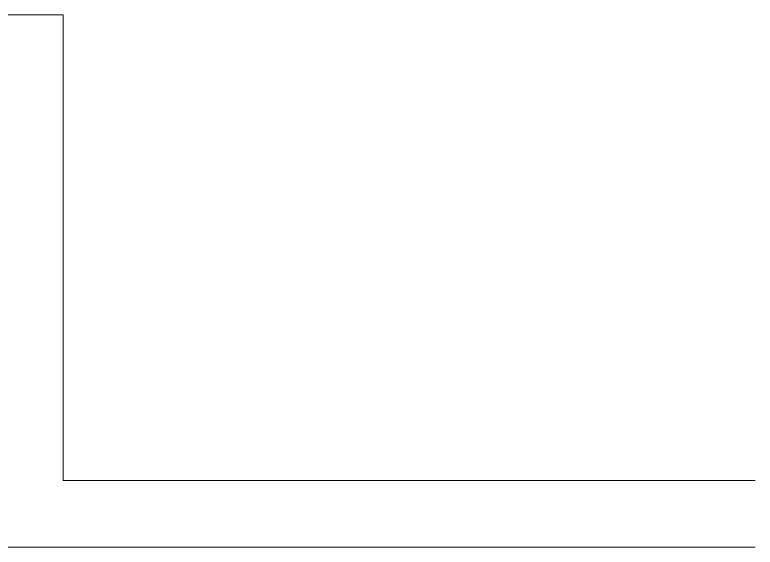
# Model space of a CAD drawing. Header units: millimetres. Extents: x -22227 to 20164, y 15335 to 61747.
# Drawn here: x -4045 to -3489, y 46267 to 46667 of the extents above; entities that cross this region are included whole.
import ezdxf

# ---------------------------------------------------------------- set-up
doc = ezdxf.new("R2010")
doc.units = ezdxf.units.MM
doc.layers.add('A-WALL', color=7, linetype='Continuous', lineweight=9)

# ---------------------------------------------------------------- blocks, each defined once
blk = doc.blocks.new('AK-SGS-M3-A_rvt-1-MẶT BẰNG BỐ TRÍ THIẾT BỊ')
at = {"layer": 'A-WALL', "color": 253, "true_color": 0xaaaaaa}
for p, q in [((-4008.59, 46666.94), (-4058.59, 46666.94)), ((-4008.59, 46316.94), (-4008.59, 46666.94)), ((-3488.59, 46316.94), (-4008.59, 46316.94)), ((-6113.59, 46266.94), (-3488.59, 46266.94))]:
    blk.add_line(p, q, dxfattribs=at)
at = {"layer": 'A-WALL', "color": 254, "true_color": 0xcccccc}
for p, q in [((-4058.59, 46666.94), (-4008.59, 46666.94)), ((-4008.59, 46316.94), (-4008.59, 46666.94)), ((-3488.59, 46316.94), (-4008.59, 46316.94)), ((-6113.59, 46266.94), (-3488.59, 46266.94))]:
    blk.add_line(p, q, dxfattribs=at)

msp = doc.modelspace()

# ---------------------------------------------------------------- block references
at = {"lineweight": 5}
msp.add_blockref('AK-SGS-M3-A_rvt-1-MẶT BẰNG BỐ TRÍ THIẾT BỊ', (0, 0), dxfattribs=at)

doc.saveas('drawing.dxf')
